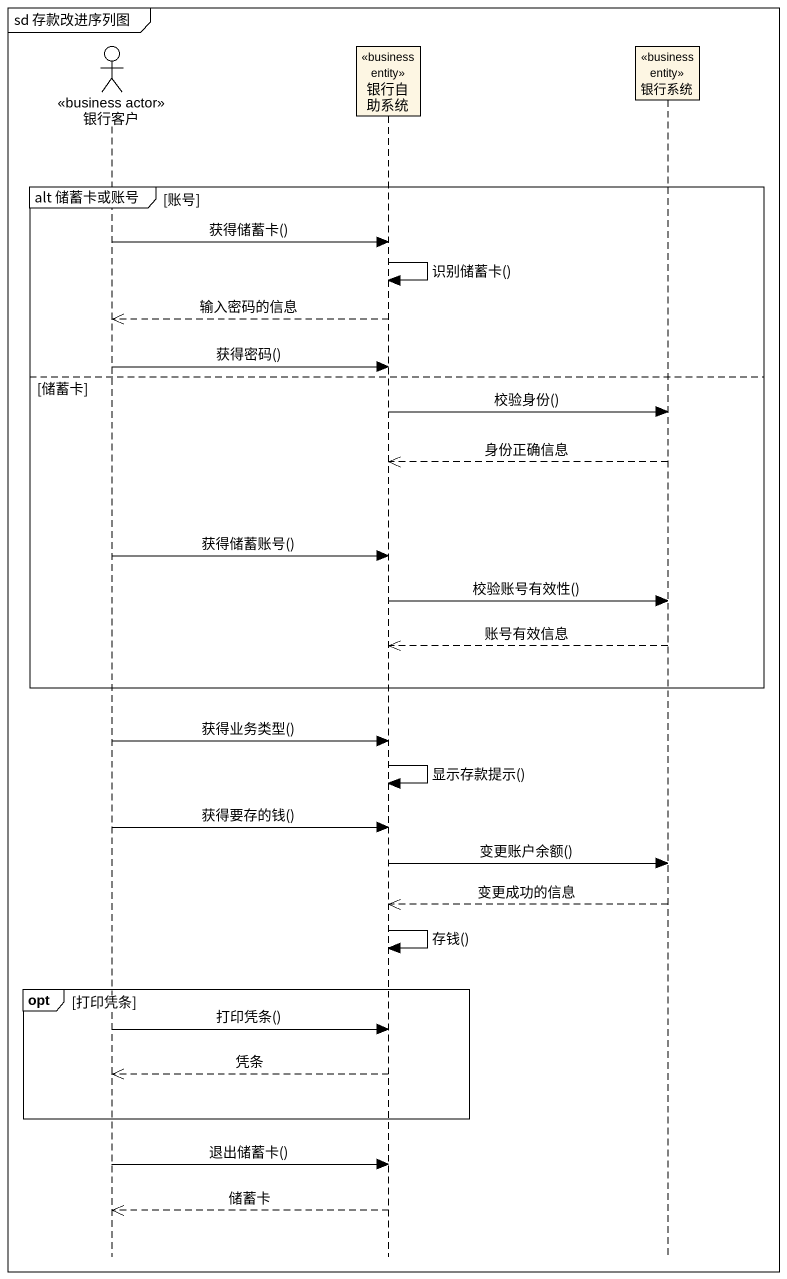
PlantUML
@startuml
mainframe sd 存款改进序列图
hide footbox
actor 银行客户 <<business actor>>
participant 银行自助系统 <<business entity>>
participant 银行系统 <<business entity>>

group alt 储蓄卡或账号 [账号]
  银行客户 -> 银行自助系统 : 获得储蓄卡()
  银行自助系统 -> 银行自助系统 : 识别储蓄卡()
  银行自助系统 -->> 银行客户 : 输入密码的信息
  银行客户 -> 银行自助系统 : 获得密码()
else 储蓄卡
  银行自助系统 -> 银行系统 : 校验身份()
  银行系统 -->> 银行自助系统 : 身份正确信息
  银行客户 -> 银行自助系统 : 获得储蓄账号()
  银行自助系统 -> 银行系统 : 校验账号有效性()
  银行系统 -->> 银行自助系统 : 账号有效信息
end
银行客户 -> 银行自助系统 : 获得业务类型()
银行自助系统 -> 银行自助系统 : 显示存款提示()
银行客户 -> 银行自助系统 : 获得要存的钱()
银行自助系统 -> 银行系统 : 变更账户余额()
银行系统 -->> 银行自助系统 : 变更成功的信息
银行自助系统 -> 银行自助系统 : 存钱()
opt 打印凭条
  银行客户 -> 银行自助系统 : 打印凭条()
  银行自助系统 -->> 银行客户 : 凭条
end
银行客户 -> 银行自助系统 : 退出储蓄卡()
银行自助系统 -->> 银行客户 : 储蓄卡
@enduml
